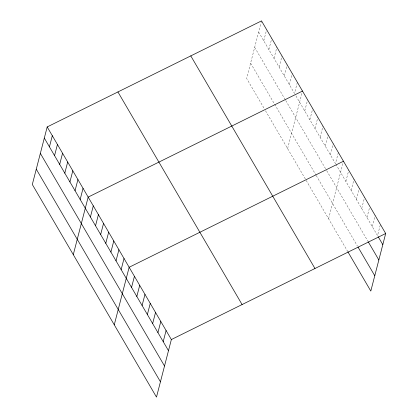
<?xml version="1.0" encoding="UTF-8"?>
<svg xmlns="http://www.w3.org/2000/svg" width="418" height="418" viewBox="0 0 418 418"><rect width="100%" height="100%" fill="white"/><g stroke="black" fill="none" stroke-linecap="round" stroke-linejoin="round"><path stroke-width="0.31" stroke-dasharray="2.09 1.57" d="M261.516 20.9L246.636 78.448L264.244 108.596M263.758 40.807L266.642 29.673M268.884 49.575L271.763 38.44M274.004 58.348L276.883 47.213M279.125 67.115L282.009 55.981M284.25 75.888L287.129 64.753M289.371 84.655L292.25 73.521M297.37 82.294L294.491 93.428L258.637 32.034M287.61 148.609L302.496 91.061M304.738 110.969L307.617 99.834M309.858 119.736L312.737 108.602M314.979 128.509L317.863 117.374M320.104 137.276L322.983 126.142M325.225 146.049L328.104 134.915M330.345 154.817L333.224 143.682M338.35 152.455L335.471 163.59L295.134 94.525M328.59 218.771L343.471 161.223M345.869 181.396L348.748 170.262M351.146 190.43L354.025 179.296M356.423 199.47L359.302 188.33M361.701 208.504L364.58 197.369M366.978 217.538L369.695 207.02M372.255 226.577L375.134 215.437M380.249 225.093L377.532 235.611L336.109 164.687M254.677 47.354L285.41 99.975M285.729 100.524L326.385 170.136M326.704 170.685L367.981 241.358M250.596 63.134L315.904 174.954M316.222 175.503L357.385 245.977M265.524 110.791L305.861 179.855M306.18 180.404L347.525 251.197"/><path stroke-width="0.63" d="M47.192 126.941L32.311 184.49L156.484 397.1L171.364 339.552L47.192 126.941L261.516 20.9L385.689 233.51L370.808 291.059L347.833 251.725M49.439 146.843L52.318 135.709M54.559 155.616L57.438 144.482M59.68 164.389L62.559 153.249M64.8 173.156L67.685 162.022M69.926 181.929L72.805 170.79M75.047 190.697L77.926 179.562M80.167 199.47L83.046 188.33M73.286 254.651L88.172 197.103L302.496 91.061M90.413 217.01L93.292 205.87M95.534 225.777L98.413 214.643M100.654 234.55L103.539 223.411M105.78 243.318L108.659 232.183M110.901 252.091L113.78 240.951M116.021 260.858L118.905 249.724M121.147 269.631L124.026 258.491M114.266 324.812L129.146 267.264L343.471 161.223M131.545 287.438L134.424 276.298M136.822 296.472L139.701 285.337M142.099 305.506L144.978 294.371M147.376 314.545L150.255 303.405M152.654 323.579L155.533 312.445M157.931 332.613L160.81 321.479M163.208 341.652L166.087 330.518M171.364 339.552L385.689 233.51M378.154 236.677L382.81 244.65M368.295 241.891L378.849 259.965M358.001 247.043L374.768 275.744M190.791 55.892L314.963 268.502M117.923 91.944L242.09 304.56M44.313 138.076L168.485 350.686M40.353 153.39L164.525 366.006M36.272 169.17L160.444 381.786"/></g></svg>
